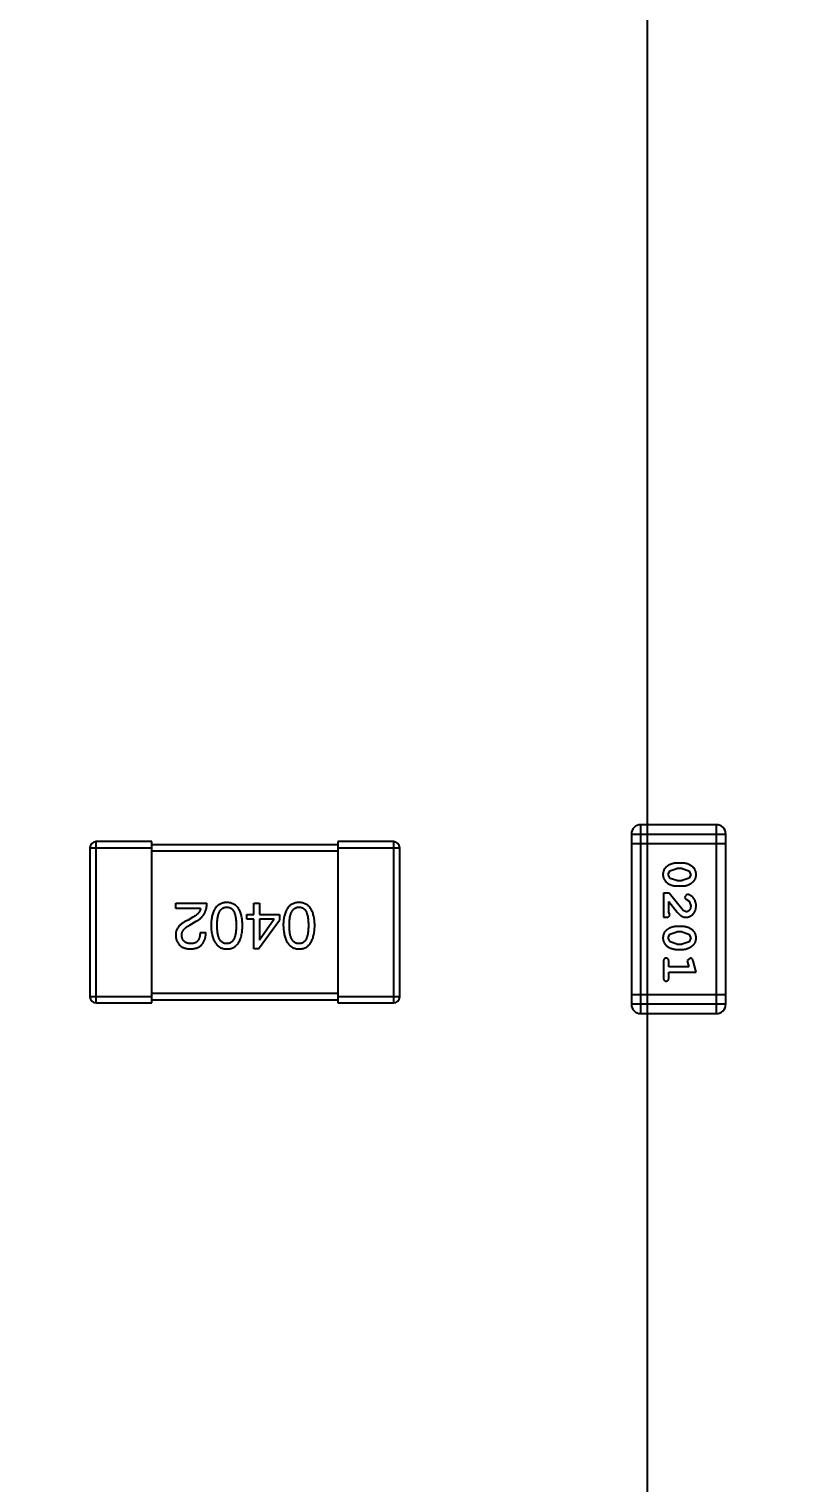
# Model space of a CAD drawing. Header units: inches. Extents: x -13 to 240, y -18 to 126.
# Drawn here: x 196.08 to 198.52, y 82.843 to 87.532 of the extents above; entities that cross this region are included whole.
import ezdxf

# ---------------------------------------------------------------- set-up
doc = ezdxf.new("R2010")
doc.units = ezdxf.units.IN
doc.header["$LTSCALE"] = 1.21
doc.header["$MEASUREMENT"] = 0
doc.header["$PDMODE"] = 3
doc.header["$PDSIZE"] = 0.3125
doc.layers.get('0').update_dxf_attribs({"linetype": 'CONTINUOUS'})
doc.layers.get('Defpoints').update_dxf_attribs({"linetype": 'CONTINUOUS'})
doc.layers.add('DIM', color=3, linetype='CONTINUOUS')
doc.styles.get("Standard").update_dxf_attribs({"font": 'txt', "width": 0.8})
doc.dimstyles.get("Standard").update_dxf_attribs({"dimtxt": 0.15625, "dimasz": 0.1875, "dimexe": 0.125, "dimexo": 0.0625, "dimgap": 0.09, "dimtad": 0, "dimtih": 1, "dimtoh": 1, "dimzin": 4, "dimdsep": 46, "dimtxsty": 'Standard', "dimblk": '_FILLED', "dimblk1": '_FILLED', "dimblk2": '_FILLED', "dimcen": 0.09, "dimazin": 1, "dimtp": 0.01, "dimtm": 0.01, "dimtfac": 1, "dimtofl": 0, "dimtmove": 0, "dimatfit": 3, "dimldrblk": '_FILLED', "dimfxl": 1, "dimtolj": 1, "dimtzin": 4, "dimarcsym": 0})

# ---------------------------------------------------------------- blocks, each defined once
blk = doc.blocks.new('_FILLED')
at = {"color": 0, "linetype": 'ByBlock'}
blk.add_solid([(0, 0), (-1, 0.1667), (-1, -0.1667)], dxfattribs=at)
blk = doc.blocks.new('*D57')
at = {"layer": 'Defpoints', "color": 0}
for p in [(222.3269, 99.4649), (198.0766, 63.4663), (232.488, 63.4663)]:
    blk.add_point(p, dxfattribs=at)
at = {"layer": 'DIM', "color": 0, "lineweight": -2}
for p, q in [((222.3894, 99.4649), (232.613, 99.4649)), ((232.488, 97.4649), (232.488, 84.489)), ((232.488, 65.4663), (232.488, 78.4423)), ((198.1391, 63.4663), (232.613, 63.4663))]:
    blk.add_line(p, q, dxfattribs=at)
at = {"layer": 'DIM', "color": 0, "lineweight": -2, "xscale": 2, "yscale": 2, "zscale": 2}
for p, rotation in [((232.488, 99.4649), 90), ((232.488, 63.4663), 270)]:
    blk.add_blockref('_FILLED', p, dxfattribs=dict(at, rotation=rotation))
at = {"layer": 'DIM', "color": 0, "insert": (232.488, 81.4656), "char_height": 2, "attachment_point": 5, "rotation": 90}
blk.add_mtext('\\A1;36.00', dxfattribs=at)
blk = doc.blocks.new('*D58')
at = {"layer": 'Defpoints', "color": 0}
for p in [(173.8269, 113.8351), (173.8269, 99.4649), (198.0766, 63.4663)]:
    blk.add_point(p, dxfattribs=at)
at = {"layer": 'DIM', "color": 0, "lineweight": -2}
for p, q in [((173.8269, 99.5274), (173.8269, 113.9601)), ((198.0766, 63.5288), (198.0766, 113.9601)), ((175.8269, 113.8351), (182.6618, 113.8351)), ((196.0766, 113.8351), (189.2418, 113.8351))]:
    blk.add_line(p, q, dxfattribs=at)
at = {"layer": 'DIM', "color": 0, "lineweight": -2, "xscale": 2, "yscale": 2, "zscale": 2, "rotation": 180}
blk.add_blockref('_FILLED', (173.8269, 113.8351), dxfattribs=at)
at = {"layer": 'DIM', "color": 0, "lineweight": -2, "xscale": 2, "yscale": 2, "zscale": 2}
blk.add_blockref('_FILLED', (198.0766, 113.8351), dxfattribs=at)
at = {"layer": 'DIM', "color": 0, "insert": (185.9518, 113.8351), "char_height": 2, "attachment_point": 5}
blk.add_mtext('\\A1;24.25', dxfattribs=at)

msp = doc.modelspace()

# ---------------------------------------------------------------- linework, layer by layer
at = {"color": 7, "linetype": 'Continuous'}
for p, q in [((198.0243, 84.9356), (198.0243, 84.387)), ((198.0243, 84.9356), (198.3291, 84.9356)), ((198.0548, 84.3565), (198.0548, 84.9661)), ((198.2986, 84.9661), (198.0548, 84.9661)), ((198.2986, 84.9661), (198.2986, 84.3565)), ((198.3291, 84.387), (198.3291, 84.9356)), ((196.2766, 84.8913), (196.2766, 84.4113)), ((196.2766, 84.8913), (196.4766, 84.8913)), ((196.2966, 84.3913), (196.2966, 84.9113)), ((196.4766, 84.9113), (196.2966, 84.9113)), ((196.4766, 84.3913), (196.4766, 84.9113)), ((197.0766, 84.9013), (196.4766, 84.9013)), ((197.0766, 84.9113), (197.0766, 84.3913)), ((197.2566, 84.9113), (197.0766, 84.9113)), ((197.0766, 84.8913), (197.2766, 84.8913)), ((197.2566, 84.9113), (197.2566, 84.3913)), ((197.2766, 84.4113), (197.2766, 84.8913)), ((198.0243, 84.9051), (198.3291, 84.9051)), ((196.4766, 84.8813), (197.0766, 84.8813)), ((198.1887, 84.8422), (198.171, 84.8422)), ((198.1436, 84.8051), (198.1489, 84.8172)), ((198.1494, 84.7928), (198.1436, 84.8051)), ((198.1489, 84.8172), (198.1712, 84.8249)), ((198.1712, 84.7856), (198.1494, 84.7928)), ((198.1884, 84.8249), (198.1712, 84.8249)), ((198.1884, 84.8249), (198.2102, 84.8176)), ((198.2107, 84.7931), (198.1884, 84.7856)), ((198.2102, 84.8176), (198.216, 84.8053)), ((198.216, 84.8053), (198.2107, 84.7931)), ((198.1279, 84.7447), (198.1279, 84.6676)), ((198.1468, 84.7447), (198.1279, 84.7447)), ((198.1918, 84.6896), (198.1468, 84.7447)), ((198.171, 84.7683), (198.1887, 84.7683)), ((198.1712, 84.7856), (198.1884, 84.7856)), ((196.5534, 84.6954), (196.5534, 84.7126)), ((196.5534, 84.7126), (196.6543, 84.7126)), ((196.8054, 84.6765), (196.8054, 84.7126)), ((196.8054, 84.7126), (196.8235, 84.7126)), ((196.8235, 84.7126), (196.8235, 84.6765)), ((198.1452, 84.6817), (198.1452, 84.7179)), ((198.1452, 84.7179), (198.1723, 84.6843)), ((198.204, 84.7415), (198.1956, 84.7327)), ((198.1956, 84.7327), (198.2021, 84.7242)), ((198.2021, 84.7242), (198.2106, 84.7192)), ((198.2106, 84.7192), (198.216, 84.7044)), ((196.6338, 84.6954), (196.5534, 84.6954)), ((196.6092, 84.6675), (196.5936, 84.6585)), ((196.6002, 84.6429), (196.6198, 84.6544)), ((196.7833, 84.661), (196.7833, 84.6765)), ((196.7833, 84.6765), (196.8054, 84.6765)), ((196.8054, 84.661), (196.7833, 84.661)), ((196.8054, 84.5651), (196.8054, 84.661)), ((196.821, 84.5651), (196.8882, 84.6585)), ((196.8235, 84.6765), (196.8882, 84.6765)), ((196.8235, 84.661), (196.8235, 84.5937)), ((196.871, 84.661), (196.8235, 84.661)), ((196.871, 84.661), (196.8243, 84.5937)), ((196.8882, 84.6765), (196.8882, 84.6585)), ((198.1279, 84.6676), (198.1358, 84.6676)), ((198.1484, 84.6762), (198.1452, 84.6817)), ((198.2015, 84.6849), (198.1918, 84.6896)), ((196.6321, 84.6183), (196.651, 84.6183)), ((198.1436, 84.6006), (198.1489, 84.6127)), ((198.1489, 84.6127), (198.1712, 84.6204)), ((198.1887, 84.6377), (198.171, 84.6377)), ((198.1884, 84.6204), (198.1712, 84.6204)), ((198.1884, 84.6204), (198.2102, 84.6131)), ((198.2102, 84.6131), (198.216, 84.6008)), ((196.821, 84.5651), (196.8054, 84.5651)), ((196.8235, 84.5937), (196.8243, 84.5937)), ((198.1494, 84.5883), (198.1436, 84.6006)), ((198.1712, 84.5811), (198.1494, 84.5883)), ((198.171, 84.5637), (198.1887, 84.5637)), ((198.1712, 84.5811), (198.1884, 84.5811)), ((198.2107, 84.5886), (198.1884, 84.5811)), ((198.216, 84.6008), (198.2107, 84.5886)), ((198.1279, 84.5244), (198.1279, 84.4725)), ((198.1452, 84.5071), (198.1452, 84.5244)), ((198.2143, 84.5354), (198.205, 84.5275)), ((198.205, 84.5275), (198.206, 84.5221)), ((198.206, 84.5221), (198.2102, 84.5071)), ((198.2333, 84.4898), (198.2234, 84.5264)), ((198.2102, 84.5071), (198.1452, 84.5071)), ((198.1452, 84.4725), (198.1452, 84.4898)), ((198.1452, 84.4898), (198.2333, 84.4898)), ((197.0766, 84.4213), (196.4766, 84.4213)), ((198.3291, 84.4174), (198.0243, 84.4174)), ((196.4766, 84.4113), (196.2766, 84.4113)), ((196.2966, 84.3913), (196.4766, 84.3913)), ((196.4766, 84.4013), (197.0766, 84.4013)), ((197.2766, 84.4113), (197.0766, 84.4113)), ((197.0766, 84.3913), (197.2566, 84.3913)), ((198.3291, 84.387), (198.0243, 84.387)), ((198.0548, 84.3565), (198.2986, 84.3565))]:
    msp.add_line(p, q, dxfattribs=at)
for centre, radius, start, end in [((198.0548, 84.9356), 0.0305, 90, 180), ((198.2986, 84.9356), 0.0305, 0, 90), ((196.2966, 84.8913), 0.02, 90, 180), ((197.2566, 84.8913), 0.02, 0, 90), ((196.2966, 84.4113), 0.02, 180, 270), ((197.2566, 84.4113), 0.02, 270, 0), ((198.0548, 84.387), 0.0305, 180, 270), ((198.2986, 84.387), 0.0305, 270, 0)]:
    msp.add_arc(centre, radius, start, end, dxfattribs=at)
for points, knots in [([(198.171, 84.8422), (198.1699, 84.8422), (198.1678, 84.8421), (198.1646, 84.8418), (198.1614, 84.8414), (198.1584, 84.8406), (198.1553, 84.8398), (198.1523, 84.8386), (198.1494, 84.8374), (198.1465, 84.8359), (198.1437, 84.8343), (198.1412, 84.8327), (198.1389, 84.8311), (198.1368, 84.8294), (198.1349, 84.8277), (198.1332, 84.826), (198.1318, 84.8243), (198.1302, 84.8219), (198.1286, 84.8187), (198.1273, 84.8145), (198.1265, 84.81), (198.1264, 84.8068), (198.1263, 84.8052)], [0, 0, 0, 0, 0.049886, 0.09882, 0.148132, 0.19689, 0.246038, 0.295176, 0.345305, 0.395692, 0.445312, 0.491875, 0.535813, 0.577009, 0.616081, 0.652689, 0.687585, 0.720206, 0.785062, 0.85223, 0.923759, 1, 1, 1, 1]), ([(198.2333, 84.8054), (198.2333, 84.8068), (198.2332, 84.8096), (198.2325, 84.8137), (198.2314, 84.8176), (198.2298, 84.8211), (198.2277, 84.8244), (198.2252, 84.8275), (198.2222, 84.8303), (198.2189, 84.8327), (198.2153, 84.8349), (198.2116, 84.8369), (198.2079, 84.8385), (198.2041, 84.8399), (198.2003, 84.8409), (198.1965, 84.8417), (198.1926, 84.8421), (198.19, 84.8422), (198.1887, 84.8422)], [0, 0, 0, 0, 0.06692, 0.130834, 0.19258, 0.252759, 0.312631, 0.373411, 0.436359, 0.501894, 0.568244, 0.632472, 0.69556, 0.757163, 0.818592, 0.878885, 0.939235, 1, 1, 1, 1]), ([(198.1263, 84.8052), (198.1264, 84.8037), (198.1265, 84.8009), (198.1272, 84.7968), (198.1283, 84.793), (198.1299, 84.7894), (198.1319, 84.7861), (198.1344, 84.783), (198.1374, 84.7802), (198.1408, 84.7778), (198.1444, 84.7756), (198.148, 84.7736), (198.1517, 84.772), (198.1555, 84.7706), (198.1593, 84.7696), (198.1632, 84.7688), (198.167, 84.7683), (198.1697, 84.7683), (198.171, 84.7683)], [0, 0, 0, 0, 0.067217, 0.131051, 0.19272, 0.252824, 0.312745, 0.373449, 0.436041, 0.501494, 0.567761, 0.632087, 0.695096, 0.757109, 0.817993, 0.878657, 0.939311, 1, 1, 1, 1]), ([(198.1887, 84.7683), (198.1898, 84.7683), (198.1919, 84.7683), (198.1951, 84.7686), (198.1982, 84.7691), (198.2013, 84.7698), (198.2044, 84.7707), (198.2074, 84.7718), (198.2104, 84.7731), (198.2133, 84.7746), (198.216, 84.7762), (198.2185, 84.7779), (198.2209, 84.7795), (198.223, 84.7812), (198.2248, 84.7829), (198.2265, 84.7846), (198.2279, 84.7864), (198.2295, 84.7887), (198.2311, 84.7919), (198.2324, 84.7961), (198.2332, 84.8006), (198.2333, 84.8038), (198.2333, 84.8054)], [0, 0, 0, 0, 0.049855, 0.099516, 0.148482, 0.19758, 0.246804, 0.296268, 0.346517, 0.397047, 0.446826, 0.49336, 0.537801, 0.579207, 0.617974, 0.654833, 0.689171, 0.722088, 0.786392, 0.853518, 0.924186, 1, 1, 1, 1]), ([(196.6198, 84.6544), (196.6212, 84.6552), (196.6239, 84.6567), (196.6277, 84.6592), (196.6313, 84.6619), (196.6346, 84.6648), (196.6377, 84.6678), (196.6404, 84.671), (196.643, 84.6744), (196.6453, 84.6779), (196.6473, 84.6817), (196.6491, 84.6856), (196.6506, 84.6897), (196.6518, 84.6939), (196.6529, 84.6984), (196.6536, 84.703), (196.6541, 84.7077), (196.6542, 84.7109), (196.6543, 84.7126)], [0, 0, 0, 0, 0.065828, 0.130094, 0.192451, 0.254037, 0.313974, 0.373757, 0.433048, 0.492243, 0.551902, 0.611758, 0.672678, 0.734814, 0.798569, 0.863693, 0.930488, 1, 1, 1, 1]), ([(196.7184, 84.7151), (196.7164, 84.715), (196.7125, 84.7148), (196.7069, 84.7139), (196.7016, 84.7123), (196.6967, 84.7103), (196.6922, 84.7076), (196.6881, 84.7044), (196.6843, 84.7006), (196.6809, 84.6962), (196.6779, 84.6913), (196.6753, 84.6858), (196.6731, 84.6797), (196.6712, 84.6731), (196.6697, 84.666), (196.6686, 84.6582), (196.6679, 84.65), (196.6677, 84.6442), (196.6675, 84.6413)], [0, 0, 0, 0, 0.059134, 0.115603, 0.169236, 0.221572, 0.273254, 0.32474, 0.377319, 0.431815, 0.488555, 0.548609, 0.612242, 0.680182, 0.75251, 0.829782, 0.91231, 1, 1, 1, 1]), ([(196.6872, 84.6413), (196.6872, 84.6436), (196.6873, 84.6482), (196.6877, 84.6548), (196.6882, 84.661), (196.6891, 84.6667), (196.6902, 84.672), (196.6915, 84.6768), (196.6931, 84.6812), (196.6949, 84.6851), (196.697, 84.6886), (196.6993, 84.6916), (196.7018, 84.6942), (196.7047, 84.6964), (196.7078, 84.6981), (196.7111, 84.6993), (196.7147, 84.7001), (196.7171, 84.7002), (196.7184, 84.7003)], [0, 0, 0, 0, 0.094834, 0.184067, 0.267029, 0.344713, 0.417334, 0.484367, 0.546941, 0.604717, 0.65953, 0.710539, 0.759381, 0.806382, 0.853027, 0.900623, 0.949121, 1, 1, 1, 1]), ([(196.7692, 84.6413), (196.7691, 84.6442), (196.7689, 84.65), (196.7681, 84.6582), (196.767, 84.666), (196.7655, 84.6731), (196.7636, 84.6797), (196.7614, 84.6858), (196.7588, 84.6913), (196.7558, 84.6962), (196.7524, 84.7006), (196.7487, 84.7044), (196.7445, 84.7076), (196.74, 84.7103), (196.7351, 84.7123), (196.7299, 84.7139), (196.7242, 84.7148), (196.7204, 84.715), (196.7184, 84.7151)], [0, 0, 0, 0, 0.087693, 0.170223, 0.247496, 0.319826, 0.387768, 0.451403, 0.511459, 0.568358, 0.622671, 0.675251, 0.726739, 0.778422, 0.830759, 0.884394, 0.940865, 1, 1, 1, 1]), ([(196.7184, 84.7003), (196.7196, 84.7003), (196.722, 84.7002), (196.7255, 84.6995), (196.7287, 84.6983), (196.7317, 84.6967), (196.7345, 84.6946), (196.737, 84.692), (196.7392, 84.689), (196.7412, 84.6855), (196.743, 84.6816), (196.7446, 84.6772), (196.7458, 84.6723), (196.7469, 84.667), (196.7477, 84.6612), (196.7483, 84.655), (196.7486, 84.6483), (196.7487, 84.6437), (196.7487, 84.6413)], [0, 0, 0, 0, 0.049766, 0.097012, 0.143225, 0.188786, 0.235079, 0.282962, 0.333687, 0.387747, 0.445963, 0.508657, 0.576545, 0.649868, 0.72822, 0.812712, 0.903543, 1, 1, 1, 1]), ([(196.9515, 84.7151), (196.9495, 84.715), (196.9456, 84.7148), (196.94, 84.7139), (196.9348, 84.7123), (196.9299, 84.7103), (196.9254, 84.7076), (196.9212, 84.7044), (196.9175, 84.7006), (196.9141, 84.6962), (196.9111, 84.6913), (196.9085, 84.6858), (196.9062, 84.6797), (196.9044, 84.6731), (196.9029, 84.666), (196.9018, 84.6582), (196.901, 84.65), (196.9008, 84.6442), (196.9007, 84.6413)], [0, 0, 0, 0, 0.059134, 0.115603, 0.169236, 0.221572, 0.273254, 0.32474, 0.377319, 0.431815, 0.488555, 0.548609, 0.612242, 0.680182, 0.75251, 0.829782, 0.91231, 1, 1, 1, 1]), ([(196.9204, 84.6413), (196.9204, 84.6436), (196.9204, 84.6482), (196.9208, 84.6548), (196.9214, 84.661), (196.9222, 84.6667), (196.9233, 84.672), (196.9247, 84.6768), (196.9262, 84.6812), (196.928, 84.6851), (196.9301, 84.6886), (196.9325, 84.6916), (196.935, 84.6942), (196.9378, 84.6964), (196.9409, 84.6981), (196.9442, 84.6993), (196.9478, 84.7001), (196.9503, 84.7002), (196.9515, 84.7003)], [0, 0, 0, 0, 0.094834, 0.184067, 0.267029, 0.344713, 0.417334, 0.484367, 0.546941, 0.604717, 0.65953, 0.710539, 0.759381, 0.806382, 0.853027, 0.900623, 0.949121, 1, 1, 1, 1]), ([(197.0023, 84.6413), (197.0022, 84.6442), (197.002, 84.65), (197.0013, 84.6582), (197.0002, 84.666), (196.9987, 84.6731), (196.9968, 84.6797), (196.9945, 84.6858), (196.992, 84.6913), (196.9889, 84.6962), (196.9856, 84.7006), (196.9818, 84.7044), (196.9777, 84.7076), (196.9732, 84.7103), (196.9683, 84.7123), (196.963, 84.7139), (196.9574, 84.7148), (196.9535, 84.715), (196.9515, 84.7151)], [0, 0, 0, 0, 0.087693, 0.170223, 0.247496, 0.319826, 0.387768, 0.451403, 0.511459, 0.568358, 0.622671, 0.675251, 0.726739, 0.778422, 0.830759, 0.884394, 0.940865, 1, 1, 1, 1]), ([(196.9515, 84.7003), (196.9527, 84.7003), (196.9551, 84.7002), (196.9586, 84.6995), (196.9619, 84.6983), (196.9648, 84.6967), (196.9676, 84.6946), (196.9701, 84.692), (196.9724, 84.689), (196.9744, 84.6855), (196.9762, 84.6816), (196.9777, 84.6772), (196.9789, 84.6723), (196.9801, 84.667), (196.9809, 84.6612), (196.9814, 84.655), (196.9818, 84.6483), (196.9818, 84.6437), (196.9818, 84.6413)], [0, 0, 0, 0, 0.049766, 0.097012, 0.143225, 0.188786, 0.235079, 0.282962, 0.333687, 0.387747, 0.445963, 0.508657, 0.576545, 0.649868, 0.72822, 0.812712, 0.903543, 1, 1, 1, 1]), ([(198.2006, 84.6676), (198.2017, 84.6676), (198.2039, 84.6677), (198.2071, 84.6681), (198.2102, 84.669), (198.2132, 84.6701), (198.216, 84.6716), (198.2187, 84.6733), (198.2213, 84.6755), (198.2238, 84.6778), (198.226, 84.6805), (198.228, 84.6833), (198.2296, 84.6864), (198.231, 84.6896), (198.232, 84.693), (198.2328, 84.6966), (198.2332, 84.7004), (198.2333, 84.7029), (198.2333, 84.7042)], [0, 0, 0, 0, 0.060981, 0.120256, 0.178148, 0.236115, 0.293993, 0.352864, 0.413358, 0.476056, 0.539296, 0.602396, 0.665116, 0.728325, 0.792919, 0.859317, 0.928302, 1, 1, 1, 1]), ([(198.216, 84.7044), (198.216, 84.703), (198.2159, 84.7003), (198.215, 84.6965), (198.2137, 84.6931), (198.2117, 84.6902), (198.2095, 84.6879), (198.207, 84.6861), (198.2043, 84.6851), (198.2024, 84.685), (198.2015, 84.6849)], [0, 0, 0, 0, 0.156344, 0.299348, 0.4327, 0.561, 0.682299, 0.791883, 0.89611, 1, 1, 1, 1]), ([(198.2333, 84.7042), (198.2333, 84.7059), (198.2331, 84.7093), (198.2323, 84.7142), (198.2309, 84.719), (198.2289, 84.7235), (198.2264, 84.7276), (198.2236, 84.7313), (198.2203, 84.7344), (198.2167, 84.7369), (198.2132, 84.7389), (198.2099, 84.7404), (198.2068, 84.7413), (198.2049, 84.7414), (198.204, 84.7415)], [0, 0, 0, 0, 0.098286, 0.193983, 0.289056, 0.384352, 0.477435, 0.566197, 0.652355, 0.737986, 0.818188, 0.887401, 0.94802, 1, 1, 1, 1]), ([(196.5936, 84.6585), (196.5919, 84.6577), (196.5886, 84.6562), (196.5839, 84.6537), (196.5795, 84.6511), (196.5754, 84.6484), (196.5717, 84.6457), (196.5684, 84.6428), (196.5653, 84.6399), (196.5627, 84.6368), (196.5603, 84.6337), (196.5583, 84.6305), (196.5566, 84.6272), (196.5552, 84.6238), (196.5543, 84.6203), (196.5536, 84.6167), (196.5533, 84.613), (196.5534, 84.6106), (196.5534, 84.6093)], [0, 0, 0, 0, 0.082731, 0.161257, 0.236138, 0.307554, 0.375712, 0.440848, 0.502916, 0.562567, 0.619798, 0.675716, 0.73039, 0.78386, 0.837315, 0.890547, 0.944917, 1, 1, 1, 1]), ([(196.6338, 84.6954), (196.6335, 84.6941), (196.633, 84.6915), (196.6313, 84.6877), (196.6292, 84.684), (196.6264, 84.6805), (196.623, 84.677), (196.6189, 84.6737), (196.6143, 84.6705), (196.6109, 84.6685), (196.6092, 84.6675)], [0, 0, 0, 0, 0.103034, 0.208166, 0.318255, 0.434664, 0.559728, 0.695394, 0.841708, 1, 1, 1, 1]), ([(198.1358, 84.6676), (198.1368, 84.6676), (198.1388, 84.6676), (198.1415, 84.6681), (198.1438, 84.6687), (198.1455, 84.6698), (198.1468, 84.6711), (198.1477, 84.6726), (198.1483, 84.6744), (198.1483, 84.6756), (198.1484, 84.6762)], [0, 0, 0, 0, 0.1844, 0.34094, 0.473574, 0.586824, 0.690029, 0.789175, 0.890445, 1, 1, 1, 1]), ([(198.1723, 84.6843), (198.173, 84.6835), (198.1745, 84.6818), (198.1767, 84.6794), (198.1788, 84.6773), (198.1808, 84.6754), (198.1827, 84.6738), (198.1845, 84.6725), (198.1861, 84.6713), (198.1882, 84.6702), (198.1907, 84.6691), (198.1939, 84.6682), (198.1972, 84.6677), (198.1994, 84.6676), (198.2006, 84.6676)], [0, 0, 0, 0, 0.103002, 0.197728, 0.285279, 0.365235, 0.437224, 0.502446, 0.560545, 0.611446, 0.707576, 0.80349, 0.900532, 1, 1, 1, 1]), ([(196.5534, 84.6093), (196.5536, 84.6076), (196.5538, 84.6043), (196.5546, 84.5995), (196.5557, 84.5951), (196.5572, 84.5909), (196.559, 84.587), (196.5611, 84.5835), (196.5635, 84.5802), (196.5663, 84.5773), (196.5694, 84.5747), (196.5728, 84.5724), (196.5766, 84.5703), (196.5807, 84.5686), (196.5851, 84.5673), (196.5898, 84.5662), (196.5949, 84.5654), (196.5984, 84.5652), (196.6002, 84.5651)], [0, 0, 0, 0, 0.070688, 0.137741, 0.201612, 0.262778, 0.321223, 0.378455, 0.434411, 0.490146, 0.546362, 0.603392, 0.662208, 0.723401, 0.787372, 0.85442, 0.925153, 1, 1, 1, 1]), ([(196.5731, 84.6085), (196.5731, 84.6093), (196.573, 84.6109), (196.5731, 84.6133), (196.5735, 84.6157), (196.5741, 84.6181), (196.575, 84.6203), (196.5761, 84.6226), (196.5775, 84.6248), (196.5791, 84.627), (196.5808, 84.6292), (196.5829, 84.6312), (196.5852, 84.6333), (196.5877, 84.6353), (196.5905, 84.6373), (196.5935, 84.6392), (196.5967, 84.6411), (196.599, 84.6423), (196.6002, 84.6429)], [0, 0, 0, 0, 0.052237, 0.103888, 0.155485, 0.207395, 0.259864, 0.31356, 0.369176, 0.4266, 0.486836, 0.550048, 0.61567, 0.685271, 0.75824, 0.834614, 0.915635, 1, 1, 1, 1]), ([(196.6026, 84.5823), (196.6015, 84.5823), (196.5993, 84.5825), (196.5961, 84.5828), (196.5931, 84.5834), (196.5903, 84.5842), (196.5878, 84.5851), (196.5854, 84.5863), (196.5833, 84.5877), (196.5813, 84.5892), (196.5796, 84.591), (196.578, 84.5929), (196.5766, 84.595), (196.5755, 84.5973), (196.5746, 84.5999), (196.5739, 84.6026), (196.5734, 84.6055), (196.5732, 84.6075), (196.5731, 84.6085)], [0, 0, 0, 0, 0.076112, 0.148436, 0.216883, 0.281466, 0.34298, 0.402356, 0.459881, 0.51546, 0.571111, 0.62658, 0.683162, 0.741007, 0.801404, 0.863825, 0.930544, 1, 1, 1, 1]), ([(196.6002, 84.5651), (196.6022, 84.5652), (196.6061, 84.5654), (196.6118, 84.5662), (196.6171, 84.5673), (196.622, 84.5689), (196.6266, 84.5709), (196.6307, 84.5732), (196.6345, 84.576), (196.6379, 84.5791), (196.6409, 84.5827), (196.6435, 84.5866), (196.6458, 84.591), (196.6476, 84.5957), (196.649, 84.6008), (196.6501, 84.6063), (196.6508, 84.6122), (196.6509, 84.6163), (196.651, 84.6183)], [0, 0, 0, 0, 0.07282, 0.141057, 0.2062, 0.267672, 0.326735, 0.383519, 0.439188, 0.494454, 0.549628, 0.605958, 0.66397, 0.72402, 0.787502, 0.854127, 0.925065, 1, 1, 1, 1]), ([(196.6321, 84.6183), (196.6321, 84.6169), (196.632, 84.6141), (196.6315, 84.61), (196.6309, 84.6061), (196.63, 84.6026), (196.6289, 84.5994), (196.6277, 84.5964), (196.6261, 84.5937), (196.6244, 84.5913), (196.6224, 84.5891), (196.6202, 84.5873), (196.6178, 84.5857), (196.6152, 84.5844), (196.6124, 84.5835), (196.6093, 84.5828), (196.606, 84.5824), (196.6038, 84.5823), (196.6026, 84.5823)], [0, 0, 0, 0, 0.082594, 0.15978, 0.232961, 0.301462, 0.365595, 0.426678, 0.484662, 0.540809, 0.595146, 0.648401, 0.702272, 0.757102, 0.813447, 0.872233, 0.934055, 1, 1, 1, 1]), ([(196.6675, 84.6413), (196.6677, 84.6383), (196.6679, 84.6324), (196.6688, 84.6239), (196.67, 84.616), (196.6715, 84.6087), (196.6734, 84.6019), (196.6757, 84.5957), (196.6783, 84.59), (196.6814, 84.585), (196.6847, 84.5804), (196.6884, 84.5765), (196.6925, 84.5731), (196.697, 84.5703), (196.7019, 84.5681), (196.707, 84.5665), (196.7126, 84.5654), (196.7164, 84.5652), (196.7184, 84.5651)], [0, 0, 0, 0, 0.088475, 0.171606, 0.249595, 0.322626, 0.391327, 0.455765, 0.516374, 0.573675, 0.628522, 0.681161, 0.732559, 0.783563, 0.83504, 0.887639, 0.942585, 1, 1, 1, 1]), ([(196.7184, 84.5823), (196.7171, 84.5823), (196.7147, 84.5824), (196.7111, 84.5831), (196.7078, 84.5842), (196.7047, 84.5859), (196.7019, 84.588), (196.6993, 84.5906), (196.697, 84.5936), (196.6949, 84.5971), (196.6931, 84.601), (196.6915, 84.6054), (196.6902, 84.6103), (196.6891, 84.6156), (196.6882, 84.6214), (196.6877, 84.6276), (196.6873, 84.6343), (196.6872, 84.6389), (196.6872, 84.6413)], [0, 0, 0, 0, 0.050604, 0.098688, 0.145699, 0.191791, 0.238625, 0.286717, 0.337546, 0.391814, 0.449755, 0.512106, 0.579685, 0.652048, 0.730262, 0.814146, 0.904281, 1, 1, 1, 1]), ([(196.7487, 84.6413), (196.7487, 84.6389), (196.7486, 84.6343), (196.7483, 84.6276), (196.7477, 84.6214), (196.7469, 84.6156), (196.7458, 84.6103), (196.7446, 84.6054), (196.743, 84.601), (196.7412, 84.5971), (196.7392, 84.5936), (196.737, 84.5906), (196.7344, 84.588), (196.7317, 84.5859), (196.7287, 84.5842), (196.7255, 84.5831), (196.722, 84.5824), (196.7196, 84.5823), (196.7184, 84.5823)], [0, 0, 0, 0, 0.096452, 0.187278, 0.271765, 0.350519, 0.423437, 0.491321, 0.554011, 0.612224, 0.666281, 0.717003, 0.764884, 0.811423, 0.856783, 0.902993, 0.950236, 1, 1, 1, 1]), ([(196.7184, 84.5651), (196.7204, 84.5651), (196.7242, 84.5653), (196.7299, 84.5663), (196.7351, 84.5679), (196.74, 84.57), (196.7445, 84.5728), (196.7487, 84.5761), (196.7524, 84.58), (196.7558, 84.5846), (196.7588, 84.5896), (196.7614, 84.5953), (196.7637, 84.6016), (196.7655, 84.6084), (196.767, 84.6158), (196.7681, 84.6238), (196.7689, 84.6323), (196.7691, 84.6382), (196.7692, 84.6413)], [0, 0, 0, 0, 0.057911, 0.113262, 0.165956, 0.217443, 0.268511, 0.319665, 0.372, 0.426129, 0.483365, 0.543779, 0.607756, 0.676562, 0.749704, 0.827713, 0.911177, 1, 1, 1, 1]), ([(196.9007, 84.6413), (196.9008, 84.6383), (196.9011, 84.6324), (196.9019, 84.6239), (196.9032, 84.616), (196.9047, 84.6087), (196.9066, 84.6019), (196.9089, 84.5957), (196.9115, 84.59), (196.9145, 84.585), (196.9179, 84.5804), (196.9216, 84.5765), (196.9257, 84.5731), (196.9302, 84.5703), (196.935, 84.5681), (196.9402, 84.5665), (196.9457, 84.5654), (196.9496, 84.5652), (196.9515, 84.5651)], [0, 0, 0, 0, 0.088475, 0.171606, 0.249595, 0.322626, 0.391327, 0.455765, 0.516374, 0.573675, 0.628522, 0.681161, 0.732559, 0.783563, 0.83504, 0.887639, 0.942585, 1, 1, 1, 1]), ([(196.9515, 84.5823), (196.9503, 84.5823), (196.9478, 84.5824), (196.9442, 84.5831), (196.9409, 84.5842), (196.9378, 84.5859), (196.935, 84.588), (196.9324, 84.5906), (196.9301, 84.5936), (196.928, 84.5971), (196.9262, 84.601), (196.9246, 84.6054), (196.9233, 84.6103), (196.9222, 84.6156), (196.9214, 84.6214), (196.9208, 84.6276), (196.9204, 84.6343), (196.9204, 84.6389), (196.9204, 84.6413)], [0, 0, 0, 0, 0.050604, 0.098688, 0.145699, 0.191791, 0.238625, 0.286717, 0.337546, 0.391814, 0.449755, 0.512106, 0.579685, 0.652048, 0.730262, 0.814146, 0.904281, 1, 1, 1, 1]), ([(196.9515, 84.5651), (196.9535, 84.5651), (196.9574, 84.5653), (196.963, 84.5663), (196.9683, 84.5679), (196.9732, 84.57), (196.9777, 84.5728), (196.9818, 84.5761), (196.9856, 84.58), (196.9889, 84.5846), (196.992, 84.5896), (196.9945, 84.5953), (196.9968, 84.6016), (196.9987, 84.6084), (197.0002, 84.6158), (197.0013, 84.6238), (197.002, 84.6323), (197.0022, 84.6382), (197.0023, 84.6413)], [0, 0, 0, 0, 0.057911, 0.113262, 0.165956, 0.217443, 0.268511, 0.319665, 0.372, 0.426129, 0.483365, 0.543779, 0.607756, 0.676562, 0.749704, 0.827713, 0.911177, 1, 1, 1, 1]), ([(196.9818, 84.6413), (196.9818, 84.6389), (196.9818, 84.6343), (196.9814, 84.6276), (196.9808, 84.6214), (196.9801, 84.6156), (196.9789, 84.6103), (196.9777, 84.6054), (196.9762, 84.601), (196.9744, 84.5971), (196.9724, 84.5936), (196.9701, 84.5906), (196.9676, 84.588), (196.9649, 84.5859), (196.9619, 84.5842), (196.9586, 84.5831), (196.9551, 84.5824), (196.9527, 84.5823), (196.9515, 84.5823)], [0, 0, 0, 0, 0.096452, 0.187278, 0.271765, 0.350519, 0.423437, 0.491321, 0.554011, 0.612224, 0.666281, 0.717003, 0.764884, 0.811423, 0.856783, 0.902993, 0.950236, 1, 1, 1, 1]), ([(198.171, 84.6377), (198.1699, 84.6377), (198.1678, 84.6376), (198.1646, 84.6373), (198.1614, 84.6368), (198.1584, 84.6361), (198.1553, 84.6353), (198.1523, 84.6341), (198.1494, 84.6329), (198.1465, 84.6314), (198.1437, 84.6298), (198.1412, 84.6282), (198.1389, 84.6266), (198.1368, 84.6249), (198.1349, 84.6232), (198.1332, 84.6215), (198.1318, 84.6198), (198.1302, 84.6174), (198.1286, 84.6142), (198.1273, 84.61), (198.1265, 84.6055), (198.1264, 84.6023), (198.1263, 84.6006)], [0, 0, 0, 0, 0.049886, 0.09882, 0.148132, 0.19689, 0.246038, 0.295176, 0.345305, 0.395692, 0.445312, 0.491875, 0.535813, 0.577009, 0.616081, 0.652689, 0.687585, 0.720206, 0.785062, 0.85223, 0.923759, 1, 1, 1, 1]), ([(198.2333, 84.6009), (198.2333, 84.6023), (198.2332, 84.6051), (198.2325, 84.6092), (198.2314, 84.6131), (198.2298, 84.6166), (198.2277, 84.6199), (198.2252, 84.623), (198.2222, 84.6258), (198.2189, 84.6282), (198.2153, 84.6304), (198.2116, 84.6324), (198.2079, 84.634), (198.2041, 84.6353), (198.2003, 84.6364), (198.1965, 84.6371), (198.1926, 84.6376), (198.19, 84.6377), (198.1887, 84.6377)], [0, 0, 0, 0, 0.06692, 0.130834, 0.19258, 0.252759, 0.312631, 0.373411, 0.436359, 0.501894, 0.568244, 0.632472, 0.69556, 0.757163, 0.818592, 0.878885, 0.939235, 1, 1, 1, 1]), ([(198.1263, 84.6006), (198.1264, 84.5992), (198.1265, 84.5964), (198.1272, 84.5923), (198.1283, 84.5885), (198.1299, 84.5849), (198.1319, 84.5815), (198.1344, 84.5785), (198.1374, 84.5757), (198.1408, 84.5733), (198.1444, 84.5711), (198.148, 84.5691), (198.1517, 84.5674), (198.1555, 84.5661), (198.1593, 84.5651), (198.1632, 84.5643), (198.167, 84.5638), (198.1697, 84.5638), (198.171, 84.5637)], [0, 0, 0, 0, 0.067217, 0.131051, 0.19272, 0.252824, 0.312745, 0.373449, 0.436041, 0.501494, 0.567761, 0.632087, 0.695096, 0.757109, 0.817993, 0.878657, 0.939311, 1, 1, 1, 1]), ([(198.1887, 84.5637), (198.1898, 84.5638), (198.1919, 84.5638), (198.1951, 84.5641), (198.1982, 84.5646), (198.2013, 84.5653), (198.2044, 84.5662), (198.2074, 84.5673), (198.2104, 84.5686), (198.2133, 84.5701), (198.216, 84.5717), (198.2185, 84.5734), (198.2209, 84.575), (198.223, 84.5767), (198.2248, 84.5784), (198.2265, 84.5801), (198.2279, 84.5818), (198.2295, 84.5842), (198.2311, 84.5874), (198.2324, 84.5915), (198.2332, 84.5961), (198.2333, 84.5993), (198.2333, 84.6009)], [0, 0, 0, 0, 0.049855, 0.099516, 0.148482, 0.19758, 0.246804, 0.296268, 0.346517, 0.397047, 0.446826, 0.49336, 0.537801, 0.579207, 0.617974, 0.654833, 0.689171, 0.722088, 0.786392, 0.853518, 0.924186, 1, 1, 1, 1]), ([(198.1366, 84.5354), (198.136, 84.5354), (198.1348, 84.5353), (198.1331, 84.5348), (198.1316, 84.534), (198.1302, 84.5328), (198.1292, 84.5313), (198.1284, 84.5293), (198.128, 84.527), (198.1279, 84.5253), (198.1279, 84.5244)], [0, 0, 0, 0, 0.115051, 0.223278, 0.329269, 0.437893, 0.554681, 0.682591, 0.83103, 1, 1, 1, 1]), ([(198.1452, 84.5244), (198.1452, 84.5253), (198.1452, 84.527), (198.1447, 84.5293), (198.1439, 84.5313), (198.1429, 84.5328), (198.1415, 84.534), (198.14, 84.5348), (198.1384, 84.5353), (198.1372, 84.5354), (198.1366, 84.5354)], [0, 0, 0, 0, 0.169102, 0.317658, 0.446239, 0.563118, 0.671828, 0.776546, 0.884858, 1, 1, 1, 1]), ([(198.2234, 84.5264), (198.2232, 84.5272), (198.2227, 84.5288), (198.2219, 84.5309), (198.2209, 84.5325), (198.2199, 84.5337), (198.2187, 84.5345), (198.2174, 84.535), (198.2159, 84.5354), (198.2148, 84.5354), (198.2143, 84.5354)], [0, 0, 0, 0, 0.187321, 0.344927, 0.475328, 0.579604, 0.674244, 0.773631, 0.882025, 1, 1, 1, 1]), ([(198.1279, 84.4725), (198.1279, 84.4716), (198.128, 84.4699), (198.1284, 84.4676), (198.1292, 84.4656), (198.1303, 84.4641), (198.1316, 84.4629), (198.1331, 84.4621), (198.1348, 84.4616), (198.136, 84.4615), (198.1366, 84.4615)], [0, 0, 0, 0, 0.169012, 0.317488, 0.445429, 0.560977, 0.67065, 0.776666, 0.88492, 1, 1, 1, 1]), ([(198.1366, 84.4615), (198.1372, 84.4615), (198.1384, 84.4616), (198.14, 84.4621), (198.1415, 84.4629), (198.1429, 84.4641), (198.1439, 84.4656), (198.1447, 84.4676), (198.1452, 84.4699), (198.1452, 84.4716), (198.1452, 84.4725)], [0, 0, 0, 0, 0.11517, 0.223509, 0.328254, 0.438012, 0.553651, 0.682263, 0.830856, 1, 1, 1, 1])]:
    msp.add_open_spline(points, degree=3, knots=knots, dxfattribs=at)

# ---------------------------------------------------------------- dimensions: what is measured, and where the dimension line sits
at = {"layer": 'DIM'}
dim = msp.add_linear_dim(base=(173.8269, 113.8351), p1=(198.0766, 63.4663), p2=(173.8269, 99.4649), dimstyle='Standard', override={"dimtxt": 2, "dimasz": 2, "dimtih": 0, "dimtoh": 0, "dimzin": 0, "dimcen": 0.198, "dimadec": 0, "dimazin": 0, "dimtp": 0, "dimtm": 0, "dimtdec": 4, "dimtzin": 0}, dxfattribs=at)
dim.commit()
dim.dimension.update_dxf_attribs({"geometry": '*D58', "text_midpoint": (185.9518, 113.8351)})
dim = msp.add_linear_dim(base=(232.488, 63.4663), p1=(222.3269, 99.4649), p2=(198.0766, 63.4663), angle=90, dimstyle='Standard', override={"dimtxt": 2, "dimasz": 2, "dimtih": 0, "dimtoh": 0, "dimzin": 0, "dimcen": 0.198, "dimadec": 0, "dimazin": 0, "dimtp": 0, "dimtm": 0, "dimtdec": 4, "dimtzin": 0}, dxfattribs=at)
dim.commit()
dim.dimension.update_dxf_attribs({"geometry": '*D57', "text_midpoint": (232.488, 81.4656)})

doc.saveas('drawing.dxf')
